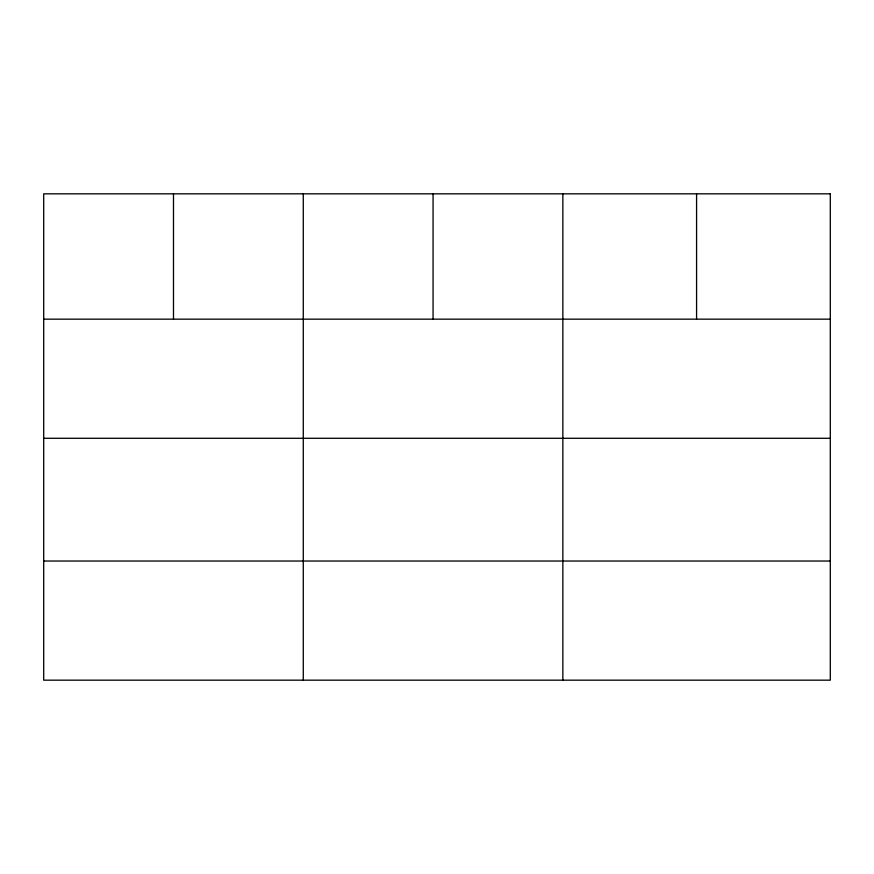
<?xml version="1.0" encoding="UTF-8"?>
<svg xmlns="http://www.w3.org/2000/svg" width="874" height="874" viewBox="0 0 874 874"><rect width="100%" height="100%" fill="white"/><g stroke="black" fill="none" stroke-linecap="round" stroke-linejoin="round"><path stroke-width="1.31" d="M43.7 319.163L830.3 319.163M43.7 438.289L830.3 438.289M43.7 561.032L830.3 561.032M696.578 193.831L696.578 319.163M562.856 193.831L562.856 680.169M433.067 193.831L433.067 319.163M303.278 193.831L303.278 680.169M173.489 193.831L173.489 319.163M830.3 193.831L43.7 193.831L43.7 680.169L830.3 680.169L830.3 193.831"/></g></svg>
